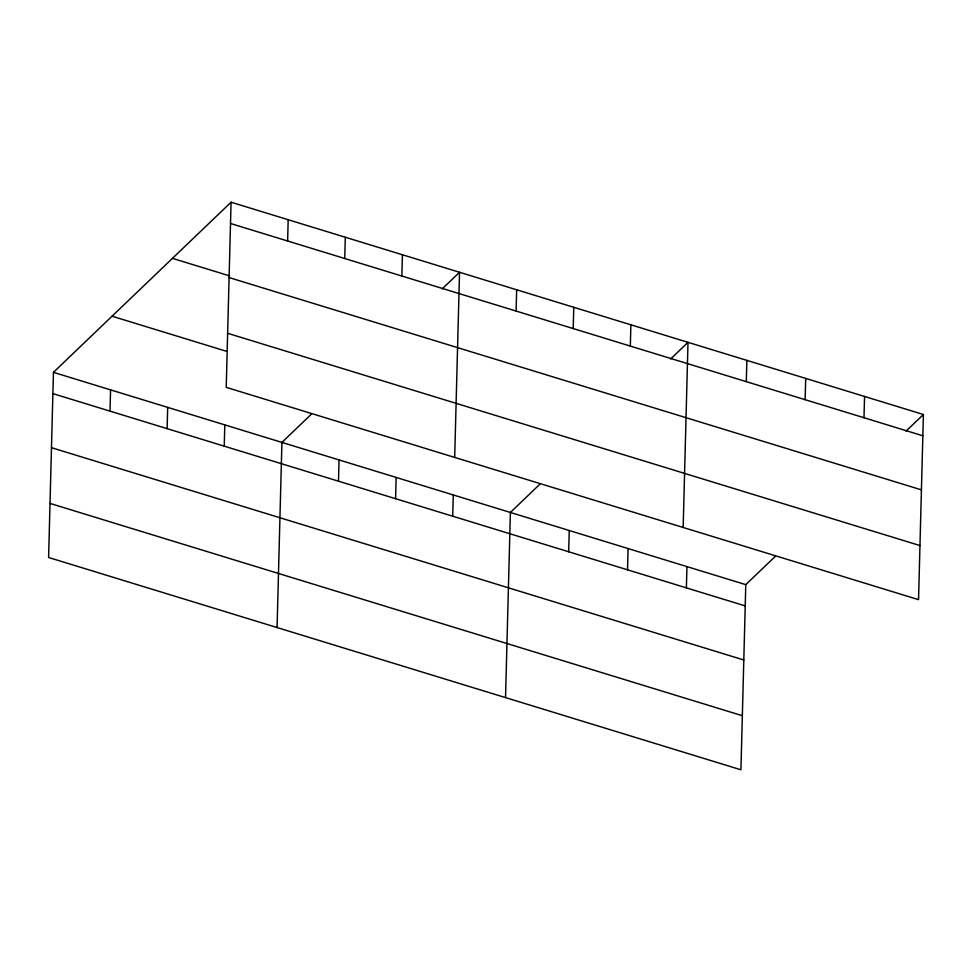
<?xml version="1.0" encoding="UTF-8"?>
<svg xmlns="http://www.w3.org/2000/svg" width="972" height="972" viewBox="0 0 972 972"><rect width="100%" height="100%" fill="white"/><g stroke="black" fill="none" stroke-linecap="round" stroke-linejoin="round"><path stroke-width="1.46" d="M231.069 202.212L226.221 387.354L918.552 599.651L923.4 414.509L231.069 202.212L53.448 372.349L48.6 557.491L740.931 769.788L745.779 584.646L775.085 556.567M110.006 411.132L110.565 389.857M167.123 428.652L167.682 407.377M224.24 446.16L224.799 424.886M277.069 627.548L281.916 442.406L311.222 414.327M287.627 241.007L288.186 219.733M338.475 481.189L339.034 459.914M344.744 258.516L345.303 237.241M395.592 498.709L396.151 477.434M401.861 276.036L402.42 254.761M452.709 516.217L453.268 494.942M454.689 457.411L459.537 272.269L442.163 288.915M505.537 697.604L510.385 512.463L539.691 484.384M516.096 311.064L516.654 289.79M573.213 328.572L573.772 307.298M568.681 551.78L569.24 530.505M630.33 346.093L630.889 324.818M627.535 569.823L628.082 548.548M683.158 527.468L688.006 342.326L670.644 358.972M686.378 587.866L686.937 566.591M746.302 381.644L746.861 360.381M805.144 399.686L805.703 378.424M863.999 417.741L864.558 396.467M906.038 431.143L923.4 414.509M230.51 223.487L922.841 435.784M172.457 258.358L229.574 275.878M229.088 277.567L921.432 489.864M227.63 333.287L919.974 545.571M112.059 316.204L226.294 351.232M53.448 372.349L745.779 584.646M52.889 393.624L745.232 605.908M51.48 447.691L743.811 659.988M50.022 503.411L742.353 715.708"/></g></svg>
